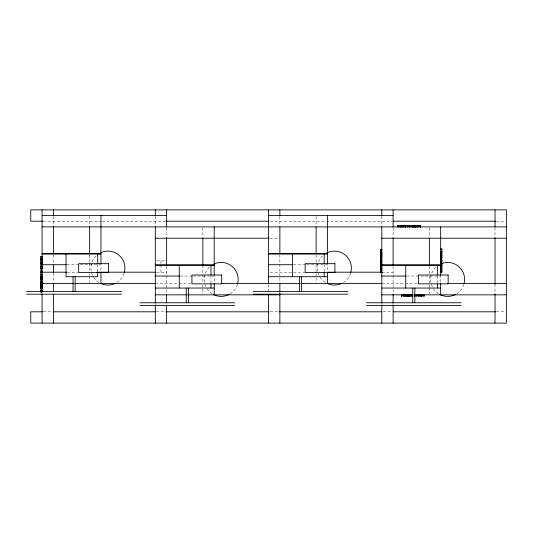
<?xml version="1.0" encoding="UTF-8"?>
<svg xmlns="http://www.w3.org/2000/svg" width="533" height="533" viewBox="0 0 533 533"><rect width="100%" height="100%" fill="white"/><g stroke="black" fill="none" stroke-linecap="round" stroke-linejoin="round"><path stroke-width="0.4" stroke-dasharray="2.67 2" d="M43.22 221.202L101.423 221.202M102.256 221.202L166.276 221.202M270.211 221.202L392.441 221.202M496.37 221.202L504.684 221.202M269.898 238.224L279.065 238.224M156.929 260.87L166.636 260.87M66.951 264.721L79.397 264.721M80.223 264.721L100.957 264.721L100.957 271.437M293.43 264.721L305.869 264.721M306.702 264.721L327.435 264.721L327.435 271.437M67.398 272.196L78.104 272.196M156.655 272.196L166.636 272.196M270.164 272.196L304.583 272.196M381.788 272.196L393.114 272.196M180.194 276.047L192.633 276.047M193.459 276.047L214.193 276.047L214.193 283.516M406.666 276.047L440.671 276.047L440.671 283.516M155.31 283.516L178.162 283.516M178.988 283.516L191.34 283.516M381.788 283.516L416.993 283.516M42.074 292.537L40.941 292.537L40.941 292.97L42.074 292.97L42.074 290.725M40.941 292.644L42.074 292.644M43.22 311.798L52.367 311.798M156.302 311.798L166.276 311.798M270.211 311.798L278.526 311.798M383.294 311.798L392.441 311.798M496.37 311.798L504.684 311.798M495.024 227.711L495.024 237.412M495.024 284.136L495.024 294.089M437.446 275.914L437.446 283.19M429.345 227.711L429.345 237.412M429.345 266.227L429.345 275.281M429.345 276.107L429.345 283.516M429.345 285.028L429.345 287.294M429.345 287.56L429.345 294.036M393.114 227.711L393.114 237.412M393.114 266.227L393.114 294.842M381.788 216.365L381.788 226.092M324.211 264.588L324.211 271.057M316.109 216.385L316.109 226.092M316.109 254.901L316.109 263.962M316.109 264.781L316.109 272.196M316.109 273.702L316.109 277.047M316.109 277.86L316.109 282.71M279.872 216.365L279.872 226.092M279.872 254.794L279.872 283.516M279.872 292.417L279.872 294.842M268.552 284.329L268.552 293.55M210.975 275.914L210.975 283.19M202.873 227.711L202.873 237.412M202.873 265.401L202.873 273.636M202.873 274.462L202.873 283.516M202.873 285.028L202.873 288.373M202.873 289.179L202.873 294.036M166.636 227.711L166.636 237.585M166.636 266.227L166.636 294.842M160.973 260.87L160.973 264.108M160.973 264.914L160.973 272.196M155.31 216.365L155.31 226.092M97.732 264.588L97.732 271.057M89.631 216.385L89.631 226.092M89.631 254.901L89.631 262.309M89.631 263.135L89.631 272.196M89.631 273.815L89.631 275.428M89.631 276.241L89.631 282.71M53.4 216.385L53.4 226.092M53.4 254.841L53.4 264.002M53.4 273.003L53.4 282.71M463.837 284.522A16.983 16.983 0 0 1 456.761 293.75M438.512 293.75A16.983 16.983 0 0 1 435.628 267.413M350.601 273.202A16.983 16.983 0 0 1 343.519 282.423M325.277 282.423A16.983 16.983 0 0 1 322.392 256.087M237.365 284.522A16.983 16.983 0 0 1 230.283 293.75M212.041 293.75A16.983 16.983 0 0 1 209.149 267.413M124.122 273.202A16.983 16.983 0 0 1 117.047 282.423M98.798 282.423A16.983 16.983 0 0 1 95.913 256.087"/><path stroke-width="0.8" d="M42.074 215.579L166.636 215.579M268.552 215.579L393.114 215.579M42.387 221.202L30.747 221.202L30.747 209.882L506.35 209.882L506.35 323.118L30.747 323.118L30.747 311.798L42.387 311.798M166.276 221.202L268.552 221.202M393.267 221.202L495.543 221.202M408.171 225.765L410.297 225.765M410.87 225.765L412.868 225.765L412.848 226.898L412.722 225.765M415.627 225.765L413.381 225.765L413.381 226.898M416.08 225.765L418.198 225.765M418.778 225.765L420.777 225.765L420.704 226.898M42.074 226.898L506.35 226.898M155.31 238.224L269.065 238.224M381.788 238.224L506.35 238.224M440.671 249.038L441.804 249.038L441.804 253.788L440.671 253.788L441.804 253.728M440.671 249.178L441.804 249.178M440.671 249.324L441.804 249.324M381.788 249.531L380.655 249.517L380.655 251.509M440.671 249.464L441.804 249.511M380.655 249.584L381.788 249.584M380.655 249.677L381.788 249.671M380.655 249.824L381.788 249.824M380.655 249.897L381.788 249.897M440.671 251.276L441.804 251.303M440.671 251.589L441.804 251.609M440.671 251.936L441.804 251.936M440.671 252.162L441.804 252.162M440.671 252.429L441.804 252.429M440.671 252.842L441.804 252.862M380.655 252.895L381.788 252.895M380.655 253.022L381.788 253.022M380.655 253.162L381.788 253.162M380.655 253.315L381.788 253.315M42.074 253.395L100.957 253.395M268.552 253.395L327.435 253.395M380.655 253.448L381.788 253.448M440.671 253.541L441.804 253.541M42.074 254.074L100.957 254.074M268.552 254.074L327.435 254.074M440.671 254.614L441.804 254.614L441.804 258.938L440.671 258.938M380.655 254.767L381.788 254.721M380.655 254.854L381.788 254.847M440.671 254.801L441.804 254.801M380.655 254.981L381.788 254.987M440.671 254.894L441.804 254.941M440.671 255.087L441.804 255.087M440.671 255.167L441.804 255.167M440.671 255.48L441.804 255.48M380.655 255.587L381.788 255.6M440.671 255.847L441.804 255.847M380.655 255.96L381.788 255.9M380.655 256L381.788 256M440.671 256.073L441.804 256.033M380.655 256.6L381.788 256.6M40.941 256.713L42.074 256.713L40.941 256.613L40.941 260.937L42.074 260.937M381.788 256.726L380.655 256.726L381.788 256.846M40.941 256.773L42.074 256.773M440.671 256.879L441.804 256.879M381.788 256.893L380.655 256.906L380.655 254.661M440.671 257.066L441.804 257.066M440.671 257.252L441.804 257.312L440.671 257.332M380.655 257.492L381.788 257.439L380.655 257.419L380.655 259.418M40.941 257.639L42.074 257.639M380.655 257.586L381.788 257.579M380.655 257.666L381.788 257.686M440.671 257.745L441.804 257.745M380.655 257.805L381.788 257.805M40.941 258.298L42.074 258.219M40.941 258.485L42.074 258.485M40.941 258.672L42.074 258.672M440.671 258.838L441.804 258.772M380.655 259.291L381.788 259.291M380.655 259.358L381.788 259.358M40.941 259.471L42.074 259.511M40.941 259.698L42.074 259.698M40.941 260.071L42.074 260.071M440.671 260.257L441.804 260.257M40.941 260.377L42.074 260.377M440.671 260.39L441.804 260.39M40.941 260.464L42.074 260.464M440.671 260.544L441.804 260.544M40.941 260.604L42.074 260.604M40.941 260.75L42.074 260.75M440.671 260.684L441.804 260.684M380.655 260.797L381.788 260.797M440.671 260.81L441.804 260.81M380.655 260.923L381.788 260.923M380.655 261.063L381.788 261.063M380.655 261.217L381.788 261.217M380.655 261.35L381.788 261.35M42.074 261.756L40.941 261.756L40.941 266.513L42.074 266.513M40.941 261.816L42.074 261.816M40.941 262.316L42.074 262.249M440.671 262.256L441.804 262.316M40.941 262.702L42.074 262.722M380.655 262.709L381.788 262.669M380.655 262.836L381.788 262.776M40.941 263.115L42.074 263.115M40.941 263.382L42.074 263.382M40.941 263.608L42.074 263.608M440.671 263.755L441.804 263.728M380.655 263.862L381.788 263.862M440.671 263.815L441.804 263.802M40.941 263.962L42.074 263.962M440.671 263.942L441.804 263.922M440.671 264.028L441.804 264.042L440.671 264.115M40.941 264.268L42.074 264.248M380.655 264.275L381.788 264.275M380.655 264.541L381.788 264.541M42.074 264.721L66.125 264.721M155.31 264.721L214.193 264.721M268.552 264.721L292.604 264.721M380.655 264.728L441.804 264.741M440.671 264.814L441.804 264.841M440.671 264.881L441.804 264.888M440.671 265.001L441.804 265.008M155.31 265.394L214.193 265.394M381.788 265.394L440.671 265.394M380.655 265.534L381.788 265.534M380.655 265.574L381.788 265.574M440.671 265.647L441.804 265.607M380.655 265.76L381.788 265.76M440.671 265.747L441.804 265.707M440.671 265.834L441.804 265.814M440.671 265.9L441.804 265.894M40.941 266.04L42.074 266.08M440.671 266.007L441.804 266.02M380.655 266.127L381.788 266.127M40.941 266.227L42.074 266.287M40.941 266.367L42.074 266.347M380.655 266.44L381.788 266.52M440.671 266.627L441.804 266.627M380.655 266.667L381.788 266.667M440.671 266.76L441.804 266.76M380.655 266.806L381.788 266.806M440.671 266.846L441.804 266.846M440.671 266.886L441.804 266.933L441.804 264.701M381.788 266.993L380.655 266.993L380.655 262.669M42.074 267.173L40.941 267.173L40.941 271.703L42.074 271.703M40.941 267.359L42.074 267.359M381.788 267.819L380.655 267.819L380.655 272.576L381.788 272.576M380.655 267.879L381.788 267.879M40.941 268.099L42.074 268.099M440.671 268.159L441.804 268.159M40.941 268.266L42.074 268.266M380.655 268.312L381.788 268.312M440.671 268.299L441.804 268.299M40.941 268.365L42.074 268.365M40.941 268.425L42.074 268.425M440.671 268.452L441.804 268.452M40.941 268.572L42.074 268.592M440.671 268.585L441.804 268.585M40.941 268.679L42.074 268.679M440.671 268.712L441.804 268.712M40.941 268.839L42.074 268.839M380.655 269.178L381.788 269.178M380.655 269.445L381.788 269.445M380.655 269.671L381.788 269.671M380.655 269.998L381.788 270.018M440.671 270.158L441.804 270.158M440.671 270.218L441.804 270.218M380.655 270.471L381.788 270.431M440.671 270.478L441.804 270.478M40.941 271.044L42.074 271.044M40.941 271.31L42.074 271.31M440.671 271.637L441.804 271.623M440.671 271.723L441.804 271.71M440.671 271.83L441.804 271.85M440.671 271.93L441.804 271.937M440.671 272.023L441.804 272.077L441.804 270.098M42.074 272.196L66.572 272.196M96.913 272.196L155.31 272.196M382.301 272.196L327.435 272.196L327.435 283.516M440.671 272.096L441.804 272.096M380.655 272.283L381.788 272.283M42.074 272.363L40.941 272.363L40.941 277.2L42.074 277.2M380.655 272.35L381.788 272.41L380.655 272.43M40.941 272.483L42.074 272.523M40.941 272.543L42.074 272.543M40.941 274.668L42.074 274.668M40.941 274.835L42.074 274.768M42.074 274.908L40.941 274.975L42.074 275.055M155.31 276.047L179.361 276.047M381.788 276.047L405.84 276.047M40.941 276.46L42.074 276.46M268.552 276.727L327.435 276.727M40.941 276.767L42.074 276.767M40.941 277.633L42.074 277.573M40.941 277.82L42.074 277.82M40.941 278.499L42.074 278.519M40.941 278.539L42.074 278.539M40.941 278.926L42.074 278.926M40.941 279.199L42.074 279.199M40.941 279.425L42.074 279.425M40.941 280.058L42.074 280.085M40.941 281.85L42.074 281.85M40.941 281.89L42.074 281.89M40.941 282.037L42.074 282.037M40.941 282.184L42.074 282.184M42.074 282.323L40.941 282.323L40.941 277.573M42.074 282.883L40.941 282.923L40.941 287.72L42.074 287.72M40.941 283.003L42.074 283.003M40.941 283.19L42.074 283.19M40.941 283.25L42.074 283.21M42.074 283.516L73.587 283.516M74.807 283.516L155.31 283.516M221.162 283.516L300.066 283.516M301.285 283.516L381.788 283.516M447.64 283.516L506.35 283.516M40.941 284.282L42.074 284.282M40.941 284.402L42.074 284.402M40.941 284.835L42.074 284.835M40.941 284.882L42.074 284.882M40.941 285.488L42.074 285.488M40.941 285.535L42.074 285.555M40.941 286.014L42.074 286.014M40.941 286.381L42.074 286.381M40.941 286.734L42.074 286.734M40.941 287.021L42.074 287.021M40.941 287.454L42.074 287.44M40.941 287.56L42.074 287.56M155.31 288.047L214.193 288.047M381.788 288.047L440.671 288.047M42.074 288.133L40.941 288.133L40.941 292.004M40.941 288.32L42.074 288.32M40.941 288.586L42.074 288.586M40.941 288.773L42.074 288.773M40.941 290.418L42.074 290.418M40.941 290.725L42.074 290.725M26.65 291.444L121.451 291.444M253.128 291.444L347.929 291.444M26.65 294.189L121.451 294.189M253.128 294.189L347.929 294.189M155.31 294.842L186.403 294.842M187.656 294.842L279.872 294.842M381.788 294.842L412.895 294.842M414.134 294.842L506.35 294.842M403.348 295.975L401.349 295.975L401.349 294.842M403.921 295.975L406.039 295.975M411.249 295.975L409.251 295.975L409.251 294.842M411.829 295.975L412.895 295.975M139.886 302.764L234.687 302.764M366.364 302.764L461.165 302.764M139.886 305.509L234.687 305.509M366.364 305.509L461.165 305.509M53.2 311.798L155.469 311.798M166.276 311.798L268.552 311.798M279.359 311.798L381.628 311.798M393.267 311.798L495.543 311.798M495.024 209.882L495.024 226.898M495.024 237.685L495.024 284.136M495.024 294.089L495.024 323.118M441.804 259.491L441.804 261.616M441.804 262.189L441.804 264.188M441.804 267.399L441.804 269.518M440.671 226.898L440.671 275.281M440.671 283.516L440.671 294.842M437.446 265.401L437.446 275.101M437.446 284.002L437.446 288.047M429.345 238.224L429.345 265.401M424.408 294.842L424.408 295.975L419.651 295.975L419.651 294.842M424.261 294.842L424.121 295.975M423.975 294.842L423.935 295.975M422.163 294.842L422.143 295.975M421.856 294.842L421.856 295.975M421.503 294.842L421.503 295.975M421.277 294.842L421.277 295.975M421.01 294.842L421.01 295.975M420.617 225.765L420.63 226.898M420.617 294.842L420.597 295.975M420.53 225.765L420.504 226.898M420.404 226.898L420.444 225.765L420.317 226.898M420.144 294.842L420.204 295.975M419.711 294.842L419.711 295.975M419.278 294.842L419.278 295.975L414.441 295.975L414.441 294.842M419.158 225.765L419.158 226.898M418.898 225.765L418.838 226.898M418.851 294.842L418.851 295.975M418.538 294.842L418.538 295.975M417.392 225.765L417.392 226.898M417.266 225.765L417.266 226.898M417.132 225.765L417.132 226.898M417.132 294.842L417.079 295.975M416.973 225.765L416.973 226.898M416.839 225.765L416.839 226.898M416.42 294.842L416.38 295.975M415.627 226.898L415.6 225.765L415.567 226.898M415.44 225.765L415.44 226.898M415.307 225.765L415.307 226.898M414.854 288.047L414.854 302.764M414.701 225.765L414.641 226.898M414.627 294.842L414.627 295.975M414.574 225.765L414.534 226.898M414.454 225.765L414.388 226.898M414.328 225.765L414.288 226.898M413.688 225.765L413.681 226.898M413.561 225.765L413.488 226.898M412.742 288.047L412.742 302.764M412.622 226.898L412.602 225.765L412.495 226.898M412.635 294.842L412.635 295.975M412.409 225.765L412.395 226.898M410.996 225.765L410.93 226.898M410.87 294.842L410.87 295.975M410.723 294.842L410.723 295.975M409.637 295.975L409.604 294.842L409.524 295.975M409.491 225.765L409.491 226.898M409.411 294.842L409.397 295.975M409.364 225.765L409.364 226.898M409.324 294.842L409.324 295.975M409.224 225.765L409.224 226.898M409.071 225.765L409.071 226.898M408.938 225.765L408.938 226.898M408.744 294.842L408.724 295.975L406.492 295.975L406.512 294.842M408.631 294.842L408.698 295.975M408.558 294.842L408.558 295.975M408.431 294.842L408.431 295.975M407.832 295.975L407.832 294.842L407.732 295.975M407.678 226.898L407.678 225.765L402.841 225.765L402.841 226.898M407.692 294.842L407.672 295.975M407.558 225.765L407.512 226.898M407.552 294.842L407.585 295.975M407.425 294.842L407.432 295.975M406.599 294.842L406.686 295.975M405.746 225.765L405.746 226.898M405.74 265.401L405.74 288.047M405.706 225.765L405.706 226.898M405.373 225.765L405.373 226.898M405.267 225.765L405.267 226.898M405.28 294.842L405.28 295.975M405.207 225.765L405.207 226.898M405.067 225.765L405.047 226.898M405.147 294.842L405.147 295.975M404.987 225.765L404.987 226.898M404.993 294.842L404.993 295.975M404.853 294.842L404.853 295.975M404.727 294.842L404.727 295.975M403.581 225.765L403.581 226.898M403.274 225.765L403.274 226.898M402.408 226.898L402.468 225.765L397.718 225.765L397.718 226.898M402.222 225.765L402.222 226.898M401.735 294.842L401.735 295.975M401.615 294.842L401.615 295.975M401.542 225.765L401.502 226.898M401.509 294.842L401.489 295.975M401.422 294.842L401.422 295.975M401.109 225.765L401.109 226.898M400.843 225.765L400.843 226.898M400.616 225.765L400.616 226.898M400.27 225.765L400.29 226.898M399.957 225.765L399.977 226.898M398.004 225.765L398.004 226.898M397.858 225.765L397.878 226.898M393.114 209.882L393.114 226.898M393.114 237.685L393.114 265.567M393.114 294.089L393.114 303.21M393.114 304.823L393.114 323.118M381.788 209.882L381.788 215.579M381.788 226.898L381.788 303.21M381.788 304.823L381.788 323.118M380.655 252.089L380.655 254.208M380.655 259.997L380.655 262.116M327.435 215.579L327.435 263.962M324.211 254.074L324.211 263.782M324.211 271.87L324.211 276.72M316.109 226.898L316.109 253.255M301.618 276.72L301.618 291.444M299.506 276.72L299.506 291.444M292.504 254.074L292.504 276.72M279.872 209.882L279.872 215.579M279.872 226.898L279.872 253.255M279.872 283.516L279.872 291.904M279.872 293.55L279.872 323.118M268.552 209.882L268.552 283.696M268.552 294.369L268.552 323.118M214.193 226.898L214.193 275.281M214.193 283.516L214.193 294.842M210.975 265.401L210.975 275.101M210.975 284.002L210.975 288.047M202.873 238.224L202.873 265.401M188.376 288.047L188.376 302.764M186.27 288.047L186.27 302.764M179.268 265.401L179.268 288.047M166.636 209.882L166.636 226.898M166.636 237.585L166.636 265.567M166.636 294.636L166.636 302.931M166.636 306.169L166.636 323.118M155.31 209.882L155.31 215.579M155.31 226.898L155.31 303.197M155.31 304.823L155.31 323.118M100.957 215.579L100.957 263.962M100.957 272.196L100.957 283.516M97.732 254.074L97.732 263.782M97.732 271.87L97.732 276.72L66.025 276.72L66.025 254.074M89.631 226.898L89.631 253.255M75.14 276.72L75.14 291.444M73.028 276.72L73.028 291.444M53.4 209.882L53.4 215.712M53.4 226.532L53.4 253.255M53.4 264.781L53.4 272.33M53.4 283.15L53.4 291.771M53.4 293.976L53.4 323.118M42.074 209.882L42.074 292.004M42.074 293.976L42.074 323.118M441.83 263.462A16.983 16.983 0 0 1 464.043 283.816M455.482 294.489A16.983 16.983 0 0 1 439.792 294.489M341.58 283.489A16.983 16.983 0 0 1 327.215 283.489M327.215 252.709A16.983 16.983 0 0 1 350.807 272.496M213.98 264.028A16.983 16.983 0 0 1 237.565 283.816M229.01 294.489A16.983 16.983 0 0 1 213.313 294.489M100.744 252.709A16.983 16.983 0 0 1 124.329 272.496M115.101 283.489A16.983 16.983 0 0 1 100.744 283.489M381.788 251.389L380.655 251.389L381.788 251.449M381.788 255.72L380.655 255.753L381.788 255.773M108.432 263.682L78.684 263.682L78.684 272.516L108.432 272.516L108.432 263.682M334.904 263.682L305.162 263.682L305.162 272.516L334.904 272.516L334.904 263.682M381.788 268.745L380.655 268.745L381.788 268.765M381.788 270.311L380.655 270.311L381.788 270.331M42.074 274.295L40.941 274.295L42.074 274.335M221.668 275.008L191.927 275.008L191.927 283.836L221.668 283.836L221.668 275.008M448.146 275.008L418.398 275.008L418.398 283.836L448.146 283.836L448.146 275.008M42.074 279.752L40.941 279.752L42.074 279.772M411.19 295.975L411.19 294.842L411.13 295.975M406.819 295.975L406.819 294.842L406.812 295.975M403.281 295.975L403.281 294.842L403.221 295.975M398.191 226.898L398.191 225.765L398.144 226.898"/></g></svg>
